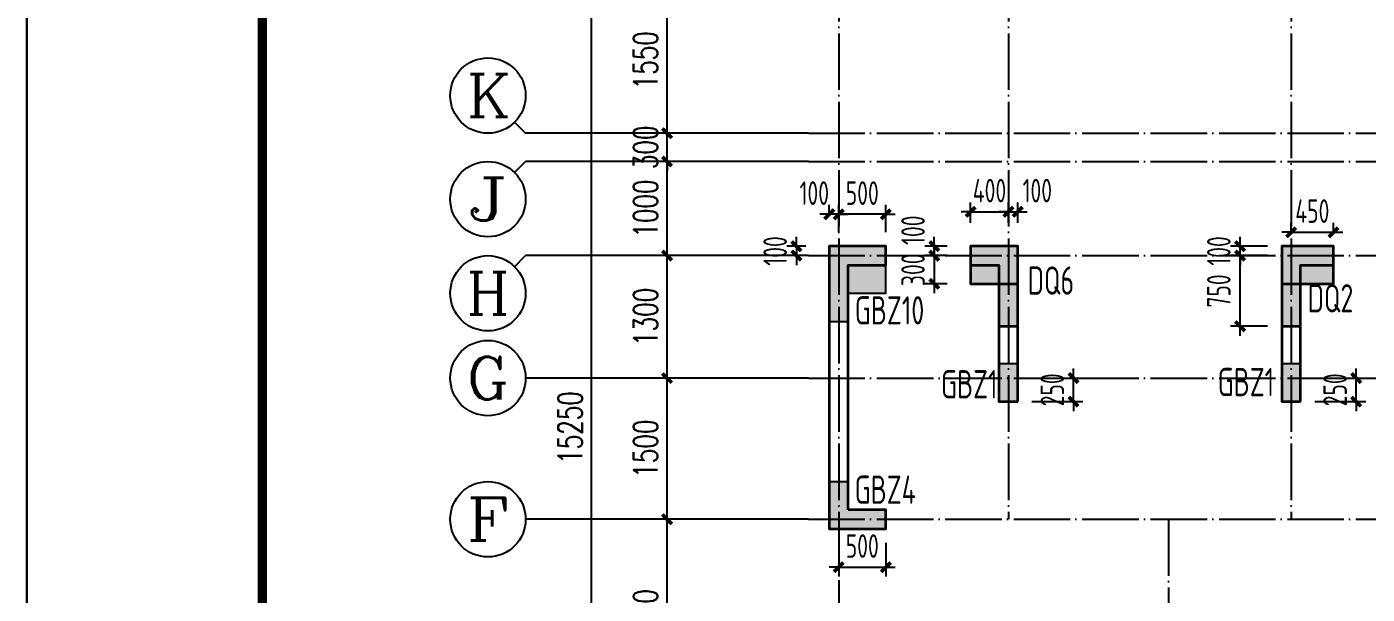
# Model space of a CAD drawing. Extents: x 393367 to 3005760, y 4998 to 826018.
# Drawn here: x 2339893 to 2354114, y 571709 to 577736 of the extents above; entities that cross this region are included whole.
import ezdxf
from ezdxf.enums import TextEntityAlignment as Align

# ---------------------------------------------------------------- set-up
doc = ezdxf.new("R2010")
doc.units = 0
doc.header["$LTSCALE"] = 1000
doc.linetypes.add('DOTE', pattern=[2.42, 2, -0.2, 0.02, -0.2])
doc.layers.get('0').update_dxf_attribs({"linetype": 'CONTINUOUS'})
doc.layers.get('Defpoints').update_dxf_attribs({"linetype": 'CONTINUOUS'})
for name, color, linetype in [('-TK', 7, 'CONTINUOUS'), ('AXIS', 3, 'CONTINUOUS'), ('AXIS_TEXT', 7, 'CONTINUOUS'), ('COLU', 7, 'CONTINUOUS'), ('COLU_HATCH', 251, 'CONTINUOUS'), ('COLU_TH', 5, 'CONTINUOUS'), ('DIM', 3, 'CONTINUOUS'), ('DOTE', 8, 'DOTE'), ('S-砼墙', 150, 'CONTINUOUS'), ('TEXT', 7, 'CONTINUOUS')]:
    doc.layers.add(name, color=color, linetype=linetype)
doc.layers.add('yichutu', color=7, linetype='CONTINUOUS', true_color=0xffffff, plot=False)
doc.styles.add('_TCH_AXIS', font='COMPLEX', dxfattribs={"bigfont": 'GBCBIG'})
doc.styles.add('_TCH_DIM_T3', font='SIMPLEX', dxfattribs={"width": 0.705882, "bigfont": 'GBCBIG'})
doc.styles.add('COMPLEX', font='COMPLEX')
doc.styles.add('TSSD_Rein', font='Tssdeng.shx', dxfattribs={"width": 0.7, "bigfont": 'hztxt.shx'})
doc.dimstyles.new('_TCH_ARCH&&100', dxfattribs={"dimtxt": 255, "dimasz": 100, "dimexe": 250, "dimexo": 300, "dimgap": 100, "dimtad": 1, "dimdec": 0, "dimzin": 0, "dimdsep": 46, "dimtxsty": '_TCH_DIM_T3', "dimblk": 'ARCHTICK', "dimcen": 0.09, "dimclrt": 7, "dimazin": 2, "dimtfac": 1, "dimtdec": 0, "dimtix": 1, "dimtmove": 2, "dimatfit": 3, "dimldrblk": 'ARCHTICK', "dimfxl": 1, "dimtolj": 1, "dimtzin": 0, "dimarcsym": 0})
doc.dimstyles.new('TSSD_100_100$0', dxfattribs={"dimtxt": 250, "dimasz": 100, "dimexe": 100, "dimexo": 250, "dimgap": 100, "dimtad": 1, "dimdec": 0, "dimzin": 0, "dimdsep": 46, "dimtxsty": 'TSSD_Rein', "dimblk": 'ARCHTICK', "dimcen": 0, "dimdle": 100, "dimclrt": 7, "dimadec": 0, "dimazin": 0, "dimtfac": 1, "dimtdec": 0, "dimtix": 1, "dimtmove": 2, "dimatfit": 3, "dimldrblk": '_tsdbk', "dimfxl": 1, "dimtolj": 1, "dimtzin": 0, "dimarcsym": 0})

# ---------------------------------------------------------------- blocks, each defined once
blk = doc.blocks.new('A1')
blk.add_lwpolyline([(0, 59400), (0, 0), (84100, 0), (84100, 59400)], close=True)
at = {"const_width": 100}
blk.add_lwpolyline([(2500, 58400), (2500, 1000), (83100, 1000), (83100, 58400)], close=True, dxfattribs=at)
blk = doc.blocks.new('_ArchTick')
at = {"color": 0, "linetype": 'ByBlock', "const_width": 0.4}
blk.add_lwpolyline([(-0.5, -0.5), (0.5, 0.5)], dxfattribs=at)
blk = doc.blocks.new('*D2639')
at = {"layer": 'Defpoints', "color": 0}
for p in [(2352765, 575305), (2353307, 575305), (2353307, 574555)]:
    blk.add_point(p, dxfattribs=at)
at = {"layer": 'DIM', "color": 0, "lineweight": -2}
for p, q in [((2352765, 574455), (2352765, 575405)), ((2353057, 575305), (2352665, 575305)), ((2353057, 574555), (2352665, 574555))]:
    blk.add_line(p, q, dxfattribs=at)
at = {"layer": 'DIM', "color": 0, "lineweight": -2, "xscale": 100, "yscale": 100, "zscale": 100}
for p, rotation in [((2352765, 575305), 90), ((2352765, 574555), 270)]:
    blk.add_blockref('_ArchTick', p, dxfattribs=dict(at, rotation=rotation))
at = {"layer": 'DIM', "color": 7, "insert": (2352540, 574930), "char_height": 250, "attachment_point": 5, "rotation": 90, "style": 'TSSD_Rein'}
blk.add_mtext('\\A1;750', dxfattribs=at)
blk = doc.blocks.new('_tsdbk')
blk.add_line((-1, 0), (0, 0))
at = {"const_width": 0.5}
blk.add_lwpolyline([(-0.7, -0.7), (0.7, 0.7)], dxfattribs=at)
blk = doc.blocks.new('*D2640')
at = {"layer": 'Defpoints', "color": 0}
for p in [(2353757, 575553), (2353307, 575305), (2353757, 575305)]:
    blk.add_point(p, dxfattribs=at)
at = {"layer": 'DIM', "color": 0, "lineweight": -2}
for p, q in [((2353307, 575555), (2353307, 575653)), ((2353757, 575555), (2353757, 575653)), ((2353307, 575553), (2353207, 575553)), ((2353307, 575553), (2353757, 575553)), ((2353757, 575553), (2353857, 575553))]:
    blk.add_line(p, q, dxfattribs=at)
at = {"layer": 'DIM', "color": 0, "lineweight": -2, "xscale": 100, "yscale": 100, "zscale": 100}
blk.add_blockref('_ArchTick', (2353307, 575553), dxfattribs=at)
at = {"layer": 'DIM', "color": 0, "lineweight": -2, "xscale": 100, "yscale": 100, "zscale": 100, "rotation": 180}
blk.add_blockref('_ArchTick', (2353757, 575553), dxfattribs=at)
at = {"layer": 'DIM', "color": 7, "insert": (2353532, 575778), "char_height": 250, "attachment_point": 5, "style": 'TSSD_Rein'}
blk.add_mtext('\\A1;450', dxfattribs=at)
blk = doc.blocks.new('*D2644')
at = {"layer": 'Defpoints', "color": 0}
for p in [(2348507, 575744), (2348507, 575305), (2349007, 575305)]:
    blk.add_point(p, dxfattribs=at)
at = {"layer": 'DIM', "color": 0, "lineweight": -2}
for p, q in [((2348507, 575555), (2348507, 575844)), ((2349007, 575555), (2349007, 575844)), ((2348507, 575744), (2348407, 575744)), ((2349007, 575744), (2348507, 575744)), ((2349007, 575744), (2349107, 575744))]:
    blk.add_line(p, q, dxfattribs=at)
at = {"layer": 'DIM', "color": 0, "lineweight": -2, "xscale": 100, "yscale": 100, "zscale": 100}
blk.add_blockref('_ArchTick', (2348507, 575744), dxfattribs=at)
at = {"layer": 'DIM', "color": 0, "lineweight": -2, "xscale": 100, "yscale": 100, "zscale": 100, "rotation": 180}
blk.add_blockref('_ArchTick', (2349007, 575744), dxfattribs=at)
at = {"layer": 'DIM', "color": 7, "insert": (2348757, 575969), "char_height": 250, "attachment_point": 5, "style": 'TSSD_Rein'}
blk.add_mtext('\\A1;500', dxfattribs=at)
blk = doc.blocks.new('*D2734')
at = {"layer": 'Defpoints', "color": 0}
for p in [(2348407, 575744), (2348407, 575505), (2348507, 575505)]:
    blk.add_point(p, dxfattribs=at)
at = {"layer": 'DIM', "color": 0, "lineweight": -2}
for p, q in [((2348407, 575755), (2348407, 575844)), ((2348507, 575755), (2348507, 575844)), ((2348407, 575744), (2348307, 575744)), ((2348507, 575744), (2348407, 575744)), ((2348507, 575744), (2348607, 575744))]:
    blk.add_line(p, q, dxfattribs=at)
at = {"layer": 'DIM', "color": 0, "lineweight": -2, "xscale": 100, "yscale": 100, "zscale": 100}
blk.add_blockref('_ArchTick', (2348407, 575744), dxfattribs=at)
at = {"layer": 'DIM', "color": 0, "lineweight": -2, "xscale": 100, "yscale": 100, "zscale": 100, "rotation": 180}
blk.add_blockref('_ArchTick', (2348507, 575744), dxfattribs=at)
at = {"layer": 'DIM', "color": 7, "insert": (2348248, 575969), "char_height": 250, "attachment_point": 5, "style": 'TSSD_Rein'}
blk.add_mtext('\\A1;100', dxfattribs=at)
blk = doc.blocks.new('*D2932')
at = {"layer": 'Defpoints', "color": 0}
for p in [(2350307, 574005), (2350998, 574005), (2350307, 573755)]:
    blk.add_point(p, dxfattribs=at)
at = {"layer": 'DIM', "color": 0, "lineweight": -2}
for p, q in [((2350998, 574005), (2350998, 574105)), ((2350557, 574005), (2351098, 574005)), ((2350998, 573755), (2350998, 574005)), ((2350557, 573755), (2351098, 573755)), ((2350998, 573755), (2350998, 573655))]:
    blk.add_line(p, q, dxfattribs=at)
at = {"layer": 'DIM', "color": 0, "lineweight": -2, "xscale": 100, "yscale": 100, "zscale": 100}
for p, rotation in [((2350998, 574005), 270), ((2350998, 573755), 90)]:
    blk.add_blockref('_ArchTick', p, dxfattribs=dict(at, rotation=rotation))
at = {"layer": 'DIM', "color": 7, "insert": (2350773, 573880), "char_height": 250, "attachment_point": 5, "rotation": 90, "style": 'TSSD_Rein'}
blk.add_mtext('\\A1;250', dxfattribs=at)
blk = doc.blocks.new('*D2933')
at = {"layer": 'Defpoints', "color": 0}
for p in [(2353307, 574005), (2353998, 574005), (2353307, 573755)]:
    blk.add_point(p, dxfattribs=at)
at = {"layer": 'DIM', "color": 0, "lineweight": -2}
for p, q in [((2353998, 574005), (2353998, 574105)), ((2353557, 574005), (2354098, 574005)), ((2353998, 573755), (2353998, 574005)), ((2353557, 573755), (2354098, 573755)), ((2353998, 573755), (2353998, 573655))]:
    blk.add_line(p, q, dxfattribs=at)
at = {"layer": 'DIM', "color": 0, "lineweight": -2, "xscale": 100, "yscale": 100, "zscale": 100}
for p, rotation in [((2353998, 574005), 270), ((2353998, 573755), 90)]:
    blk.add_blockref('_ArchTick', p, dxfattribs=dict(at, rotation=rotation))
at = {"layer": 'DIM', "color": 7, "insert": (2353773, 573880), "char_height": 250, "attachment_point": 5, "rotation": 90, "style": 'TSSD_Rein'}
blk.add_mtext('\\A1;250', dxfattribs=at)
blk = doc.blocks.new('*D2936')
at = {"layer": 'Defpoints', "color": 0}
for p in [(2348507, 572505), (2349007, 572505), (2349007, 571996)]:
    blk.add_point(p, dxfattribs=at)
at = {"layer": 'DIM', "color": 0, "lineweight": -2}
for p, q in [((2348507, 572255), (2348507, 571896)), ((2349007, 572255), (2349007, 571896)), ((2348507, 571996), (2348407, 571996)), ((2348507, 571996), (2349007, 571996)), ((2349007, 571996), (2349107, 571996))]:
    blk.add_line(p, q, dxfattribs=at)
at = {"layer": 'DIM', "color": 0, "lineweight": -2, "xscale": 100, "yscale": 100, "zscale": 100}
blk.add_blockref('_ArchTick', (2348507, 571996), dxfattribs=at)
at = {"layer": 'DIM', "color": 0, "lineweight": -2, "xscale": 100, "yscale": 100, "zscale": 100, "rotation": 180}
blk.add_blockref('_ArchTick', (2349007, 571996), dxfattribs=at)
at = {"layer": 'DIM', "color": 7, "insert": (2348757, 572221), "char_height": 250, "attachment_point": 5, "style": 'TSSD_Rein'}
blk.add_mtext('\\A1;500', dxfattribs=at)
blk = doc.blocks.new('*D2965')
at = {"layer": 'Defpoints', "color": 0}
for p in [(2348407, 575405), (2348058, 575305), (2348407, 575305)]:
    blk.add_point(p, dxfattribs=at)
at = {"layer": 'DIM', "color": 0, "lineweight": -2}
for p, q in [((2348157, 575405), (2347958, 575405)), ((2348058, 575405), (2348058, 575505)), ((2348058, 575405), (2348058, 575305)), ((2348157, 575305), (2347958, 575305)), ((2348058, 575305), (2348058, 575205))]:
    blk.add_line(p, q, dxfattribs=at)
at = {"layer": 'DIM', "color": 0, "lineweight": -2, "xscale": 100, "yscale": 100, "zscale": 100}
for p, rotation in [((2348058, 575405), 270), ((2348058, 575305), 90)]:
    blk.add_blockref('_ArchTick', p, dxfattribs=dict(at, rotation=rotation))
at = {"layer": 'DIM', "color": 7, "insert": (2347833, 575355), "char_height": 250, "attachment_point": 5, "rotation": 90, "style": 'TSSD_Rein'}
blk.add_mtext('\\A1;100', dxfattribs=at)
blk = doc.blocks.new('*D3485')
at = {"layer": 'Defpoints', "color": 0}
for p in [(2352765, 575405), (2353307, 575405), (2353307, 575305)]:
    blk.add_point(p, dxfattribs=at)
at = {"layer": 'DIM', "color": 0, "lineweight": -2}
for p, q in [((2353057, 575405), (2352665, 575405)), ((2352765, 575405), (2352765, 575505)), ((2352765, 575305), (2352765, 575405)), ((2353057, 575305), (2352665, 575305)), ((2352765, 575305), (2352765, 575205))]:
    blk.add_line(p, q, dxfattribs=at)
at = {"layer": 'DIM', "color": 0, "lineweight": -2, "xscale": 100, "yscale": 100, "zscale": 100}
for p, rotation in [((2352765, 575405), 270), ((2352765, 575305), 90)]:
    blk.add_blockref('_ArchTick', p, dxfattribs=dict(at, rotation=rotation))
at = {"layer": 'DIM', "color": 7, "insert": (2352540, 575355), "char_height": 250, "attachment_point": 5, "rotation": 90, "style": 'TSSD_Rein'}
blk.add_mtext('\\A1;100', dxfattribs=at)
blk = doc.blocks.new('*D3552')
at = {"layer": 'AXIS', "color": 0, "lineweight": -2}
for p, q in [((2347886, 572505), (2346436, 572505)), ((2346686, 570405), (2346686, 572505)), ((2347886, 570405), (2346436, 570405))]:
    blk.add_line(p, q, dxfattribs=at)
at = {"layer": 'Defpoints', "color": 0}
for p in [(2346686, 572505), (2348186, 572505), (2348186, 570405)]:
    blk.add_point(p, dxfattribs=at)
at = {"layer": 'AXIS', "color": 0, "lineweight": -2, "xscale": 100, "yscale": 100, "zscale": 100}
for p, rotation in [((2346686, 572505), 90), ((2346686, 570405), 270)]:
    blk.add_blockref('_ArchTick', p, dxfattribs=dict(at, rotation=rotation))
at = {"layer": 'AXIS', "color": 7, "insert": (2346458, 571455), "char_height": 255, "attachment_point": 5, "rotation": 90, "style": '_TCH_DIM_T3'}
blk.add_mtext('\\A1;2100', dxfattribs=at)
blk = doc.blocks.new('*D3553')
at = {"layer": 'AXIS', "color": 0, "lineweight": -2}
for p, q in [((2347886, 574005), (2346436, 574005)), ((2346686, 572505), (2346686, 574005)), ((2347886, 572505), (2346436, 572505))]:
    blk.add_line(p, q, dxfattribs=at)
at = {"layer": 'Defpoints', "color": 0}
for p in [(2346686, 574005), (2348186, 574005), (2348186, 572505)]:
    blk.add_point(p, dxfattribs=at)
at = {"layer": 'AXIS', "color": 0, "lineweight": -2, "xscale": 100, "yscale": 100, "zscale": 100}
for p, rotation in [((2346686, 574005), 90), ((2346686, 572505), 270)]:
    blk.add_blockref('_ArchTick', p, dxfattribs=dict(at, rotation=rotation))
at = {"layer": 'AXIS', "color": 7, "insert": (2346458, 573255), "char_height": 255, "attachment_point": 5, "rotation": 90, "style": '_TCH_DIM_T3'}
blk.add_mtext('\\A1;1500', dxfattribs=at)
blk = doc.blocks.new('*D3554')
at = {"layer": 'AXIS', "color": 0, "lineweight": -2}
for p, q in [((2347886, 575305), (2346436, 575305)), ((2346686, 574005), (2346686, 575305)), ((2347886, 574005), (2346436, 574005))]:
    blk.add_line(p, q, dxfattribs=at)
at = {"layer": 'Defpoints', "color": 0}
for p in [(2346686, 575305), (2348186, 575305), (2348186, 574005)]:
    blk.add_point(p, dxfattribs=at)
at = {"layer": 'AXIS', "color": 0, "lineweight": -2, "xscale": 100, "yscale": 100, "zscale": 100}
for p, rotation in [((2346686, 575305), 90), ((2346686, 574005), 270)]:
    blk.add_blockref('_ArchTick', p, dxfattribs=dict(at, rotation=rotation))
at = {"layer": 'AXIS', "color": 7, "insert": (2346458, 574655), "char_height": 255, "attachment_point": 5, "rotation": 90, "style": '_TCH_DIM_T3'}
blk.add_mtext('\\A1;1300', dxfattribs=at)
blk = doc.blocks.new('*D3555')
at = {"layer": 'AXIS', "color": 0, "lineweight": -2}
for p, q in [((2347886, 576305), (2346436, 576305)), ((2346686, 575305), (2346686, 576305)), ((2347886, 575305), (2346436, 575305))]:
    blk.add_line(p, q, dxfattribs=at)
at = {"layer": 'Defpoints', "color": 0}
for p in [(2346686, 576305), (2348186, 576305), (2348186, 575305)]:
    blk.add_point(p, dxfattribs=at)
at = {"layer": 'AXIS', "color": 0, "lineweight": -2, "xscale": 100, "yscale": 100, "zscale": 100}
for p, rotation in [((2346686, 576305), 90), ((2346686, 575305), 270)]:
    blk.add_blockref('_ArchTick', p, dxfattribs=dict(at, rotation=rotation))
at = {"layer": 'AXIS', "color": 7, "insert": (2346458, 575805), "char_height": 255, "attachment_point": 5, "rotation": 90, "style": '_TCH_DIM_T3'}
blk.add_mtext('\\A1;1000', dxfattribs=at)
blk = doc.blocks.new('*D3556')
at = {"layer": 'AXIS', "color": 0, "lineweight": -2}
for p, q in [((2346686, 576605), (2346686, 576705)), ((2347886, 576605), (2346436, 576605)), ((2346686, 576305), (2346686, 576605)), ((2347886, 576305), (2346436, 576305)), ((2346686, 576305), (2346686, 576205))]:
    blk.add_line(p, q, dxfattribs=at)
at = {"layer": 'Defpoints', "color": 0}
for p in [(2346686, 576605), (2348186, 576605), (2348186, 576305)]:
    blk.add_point(p, dxfattribs=at)
at = {"layer": 'AXIS', "color": 0, "lineweight": -2, "xscale": 100, "yscale": 100, "zscale": 100}
for p, rotation in [((2346686, 576605), 270), ((2346686, 576305), 90)]:
    blk.add_blockref('_ArchTick', p, dxfattribs=dict(at, rotation=rotation))
at = {"layer": 'AXIS', "color": 7, "insert": (2346458, 576455), "char_height": 255, "attachment_point": 5, "rotation": 90, "style": '_TCH_DIM_T3'}
blk.add_mtext('\\A1;300', dxfattribs=at)
blk = doc.blocks.new('*D3557')
at = {"layer": 'AXIS', "color": 0, "lineweight": -2}
for p, q in [((2347886, 578155), (2346436, 578155)), ((2346686, 576605), (2346686, 578155)), ((2347886, 576605), (2346436, 576605))]:
    blk.add_line(p, q, dxfattribs=at)
at = {"layer": 'Defpoints', "color": 0}
for p in [(2346686, 578155), (2348186, 578155), (2348186, 576605)]:
    blk.add_point(p, dxfattribs=at)
at = {"layer": 'AXIS', "color": 0, "lineweight": -2, "xscale": 100, "yscale": 100, "zscale": 100}
for p, rotation in [((2346686, 578155), 90), ((2346686, 576605), 270)]:
    blk.add_blockref('_ArchTick', p, dxfattribs=dict(at, rotation=rotation))
at = {"layer": 'AXIS', "color": 7, "insert": (2346458, 577380), "char_height": 255, "attachment_point": 5, "rotation": 90, "style": '_TCH_DIM_T3'}
blk.add_mtext('\\A1;1550', dxfattribs=at)
blk = doc.blocks.new('*D3558')
at = {"layer": 'AXIS', "color": 0, "lineweight": -2}
for p, q in [((2347886, 581105), (2345636, 581105)), ((2345886, 565855), (2345886, 581105)), ((2347886, 565855), (2345636, 565855))]:
    blk.add_line(p, q, dxfattribs=at)
at = {"layer": 'Defpoints', "color": 0}
for p in [(2345886, 581105), (2348186, 581105), (2348186, 565855)]:
    blk.add_point(p, dxfattribs=at)
at = {"layer": 'AXIS', "color": 0, "lineweight": -2, "xscale": 100, "yscale": 100, "zscale": 100}
for p, rotation in [((2345886, 581105), 90), ((2345886, 565855), 270)]:
    blk.add_blockref('_ArchTick', p, dxfattribs=dict(at, rotation=rotation))
at = {"layer": 'AXIS', "color": 7, "insert": (2345658, 573480), "char_height": 255, "attachment_point": 5, "rotation": 90, "style": '_TCH_DIM_T3'}
blk.add_mtext('\\A1;15250', dxfattribs=at)
blk = doc.blocks.new('_axiso')
blk.add_circle((0, 0), 0.5)
at = {"layer": 'AXIS_TEXT', "style": 'COMPLEX', "width": 1.041667}
blk.add_attdef('A', text='', height=0.56, dxfattribs=at).set_placement((-0.25, -0.28), (0.25, -0.28), align=Align.FIT)
blk = doc.blocks.new('*D3647')
at = {"layer": 'Defpoints', "color": 0}
for p in [(2349907, 575405), (2349521, 575305), (2349907, 575305)]:
    blk.add_point(p, dxfattribs=at)
at = {"layer": 'DIM', "color": 0, "lineweight": -2}
for p, q in [((2349657, 575405), (2349421, 575405)), ((2349521, 575405), (2349521, 575505)), ((2349521, 575405), (2349521, 575305)), ((2349657, 575305), (2349421, 575305)), ((2349521, 575305), (2349521, 575205))]:
    blk.add_line(p, q, dxfattribs=at)
at = {"layer": 'DIM', "color": 0, "lineweight": -2, "xscale": 100, "yscale": 100, "zscale": 100}
for p, rotation in [((2349521, 575405), 270), ((2349521, 575305), 90)]:
    blk.add_blockref('_ArchTick', p, dxfattribs=dict(at, rotation=rotation))
at = {"layer": 'DIM', "color": 7, "insert": (2349296, 575575), "char_height": 250, "attachment_point": 5, "rotation": 90, "style": 'TSSD_Rein'}
blk.add_mtext('\\A1;100', dxfattribs=at)
blk = doc.blocks.new('*D3648')
at = {"layer": 'Defpoints', "color": 0}
for p in [(2350307, 575771), (2349907, 575405), (2350307, 575405)]:
    blk.add_point(p, dxfattribs=at)
at = {"layer": 'DIM', "color": 0, "lineweight": -2}
for p, q in [((2349907, 575655), (2349907, 575871)), ((2350307, 575655), (2350307, 575871)), ((2349907, 575771), (2349807, 575771)), ((2349907, 575771), (2350307, 575771)), ((2350307, 575771), (2350407, 575771))]:
    blk.add_line(p, q, dxfattribs=at)
at = {"layer": 'DIM', "color": 0, "lineweight": -2, "xscale": 100, "yscale": 100, "zscale": 100}
blk.add_blockref('_ArchTick', (2349907, 575771), dxfattribs=at)
at = {"layer": 'DIM', "color": 0, "lineweight": -2, "xscale": 100, "yscale": 100, "zscale": 100, "rotation": 180}
blk.add_blockref('_ArchTick', (2350307, 575771), dxfattribs=at)
at = {"layer": 'DIM', "color": 7, "insert": (2350107, 575996), "char_height": 250, "attachment_point": 5, "style": 'TSSD_Rein'}
blk.add_mtext('\\A1;400', dxfattribs=at)
blk = doc.blocks.new('*D3649')
at = {"layer": 'Defpoints', "color": 0}
for p in [(2350407, 575771), (2350307, 575405), (2350407, 575405)]:
    blk.add_point(p, dxfattribs=at)
at = {"layer": 'DIM', "color": 0, "lineweight": -2}
for p, q in [((2350307, 575655), (2350307, 575871)), ((2350407, 575655), (2350407, 575871)), ((2350307, 575771), (2350207, 575771)), ((2350307, 575771), (2350407, 575771)), ((2350407, 575771), (2350507, 575771))]:
    blk.add_line(p, q, dxfattribs=at)
at = {"layer": 'DIM', "color": 0, "lineweight": -2, "xscale": 100, "yscale": 100, "zscale": 100}
blk.add_blockref('_ArchTick', (2350307, 575771), dxfattribs=at)
at = {"layer": 'DIM', "color": 0, "lineweight": -2, "xscale": 100, "yscale": 100, "zscale": 100, "rotation": 180}
blk.add_blockref('_ArchTick', (2350407, 575771), dxfattribs=at)
at = {"layer": 'DIM', "color": 7, "insert": (2350614, 575996), "char_height": 250, "attachment_point": 5, "style": 'TSSD_Rein'}
blk.add_mtext('\\A1;100', dxfattribs=at)
blk = doc.blocks.new('*D3650')
at = {"layer": 'Defpoints', "color": 0}
for p in [(2349907, 575305), (2349521, 575005), (2349907, 575005)]:
    blk.add_point(p, dxfattribs=at)
at = {"layer": 'DIM', "color": 0, "lineweight": -2}
for p, q in [((2349521, 575305), (2349521, 575405)), ((2349657, 575305), (2349421, 575305)), ((2349521, 575305), (2349521, 575005)), ((2349657, 575005), (2349421, 575005)), ((2349521, 575005), (2349521, 574905))]:
    blk.add_line(p, q, dxfattribs=at)
at = {"layer": 'DIM', "color": 0, "lineweight": -2, "xscale": 100, "yscale": 100, "zscale": 100}
for p, rotation in [((2349521, 575305), 270), ((2349521, 575005), 90)]:
    blk.add_blockref('_ArchTick', p, dxfattribs=dict(at, rotation=rotation))
at = {"layer": 'DIM', "color": 7, "insert": (2349296, 575155), "char_height": 250, "attachment_point": 5, "rotation": 90, "style": 'TSSD_Rein'}
blk.add_mtext('\\A1;300', dxfattribs=at)
blk = doc.blocks.new('yct-841-594-84100-59400-100-1000')
at = {"layer": 'yichutu', "color": 7, "true_color": 0xffffff}
blk.add_lwpolyline([(0, 0), (0, 59400), (84100, 59400), (84100, 0)], close=True, dxfattribs=at)

msp = doc.modelspace()

# ---------------------------------------------------------------- hatches: boundary and pattern name
at = {"layer": 'COLU_HATCH'}
for points in [[(2348406.7542, 575404.96449), (2348406.7542, 574604.9639), (2348606.7542, 574604.9639), (2348606.7542, 574904.96449), (2349006.84637, 574904.96449), (2349006.89246, 575204.96449), (2349006.84637, 575204.96449), (2349006.84637, 575404.96449)], [(2350406.75578, 575404.96449), (2349906.85246, 575404.96449), (2349906.85246, 575004.96449), (2350406.75578, 575004.96449)], [(2350406.75578, 574554.96377), (2350406.75578, 575404.96449), (2349906.85246, 575404.96449), (2349906.85246, 575204.96449), (2350206.75578, 575204.96449), (2350206.75578, 574554.96377)], [(2353406.75353, 575204.96449), (2353406.75353, 574554.9639), (2353206.75353, 574554.9639), (2353206.75353, 575404.96449), (2353756.75353, 575404.96449), (2353756.75353, 575204.96449)], [(2353756.75353, 575404.96449), (2353206.75353, 575404.96449), (2353206.75353, 575004.96449), (2353756.75353, 575004.96449)], [(2350406.75578, 573754.96377), (2350406.75578, 574154.96377), (2350206.75578, 574154.96377), (2350206.75578, 573754.96377)], [(2353406.75353, 573754.9639), (2353406.75353, 574154.9639), (2353206.75353, 574154.9639), (2353206.75353, 573754.9639)], [(2348606.7542, 572604.96373), (2349006.75417, 572604.96373), (2349006.75417, 572404.96373), (2348406.7542, 572404.96373), (2348406.7542, 572904.96373), (2348606.7542, 572904.96373)]]:
    msp.add_hatch(color=256, dxfattribs=at).paths.add_polyline_path(points)

# ---------------------------------------------------------------- linework, layer by layer
at = {"layer": 'AXIS'}
for p, q in [((2345068.66139, 576722.12179), (2345185.81868, 576604.9645)), ((2348185.81868, 576604.9645), (2345185.81868, 576604.9645)), ((2345068.66139, 576187.80721), (2345185.81868, 576304.9645)), ((2348185.81868, 576304.9645), (2345185.81868, 576304.9645)), ((2345068.66139, 575187.8072), (2345185.81868, 575304.96449)), ((2348185.81868, 575304.96449), (2345185.81868, 575304.96449)), ((2348185.81868, 574004.96449), (2345185.81868, 574004.96449)), ((2348185.81868, 572504.96449), (2345185.81868, 572504.96449))]:
    msp.add_line(p, q, dxfattribs=at)
at = {"layer": 'COLU'}
msp.add_lwpolyline([(2348406.7542, 575404.96449), (2348406.7542, 574604.9639), (2348606.7542, 574604.9639), (2348606.7542, 574904.96449), (2349006.84637, 574904.96449), (2349006.89246, 575204.96449), (2349006.84637, 575204.96449), (2349006.84637, 575404.96449), (2348406.7542, 575404.96449)], close=True, dxfattribs=at)
at = {"layer": 'COLU', "lineweight": 35}
for points in [[(2350406.75578, 575404.96449), (2349906.85246, 575404.96449), (2349906.85246, 575004.96449), (2350406.75578, 575004.96449)], [(2353756.75353, 575404.96449), (2353206.75353, 575404.96449), (2353206.75353, 575004.96449), (2353756.75353, 575004.96449)]]:
    msp.add_lwpolyline(points, close=True, dxfattribs=at)
at = {"layer": 'COLU_TH'}
for points in [[(2350206.75578, 575204.96449), (2349906.85246, 575204.96449), (2349906.85246, 575404.96449), (2350406.75578, 575404.96449), (2350406.75578, 574554.96377), (2350206.75578, 574554.96377)], [(2353406.75353, 575204.96449), (2353406.75353, 574554.9639), (2353206.75353, 574554.9639), (2353206.75353, 575404.96449), (2353756.75353, 575404.96449), (2353756.75353, 575204.96449)], [(2350406.75578, 573754.96377), (2350406.75578, 574154.96377), (2350206.75578, 574154.96377), (2350206.75578, 573754.96377)], [(2353406.75353, 573754.9639), (2353406.75353, 574154.9639), (2353206.75353, 574154.9639), (2353206.75353, 573754.9639)], [(2348606.7542, 572604.96373), (2349006.75417, 572604.96373), (2349006.75417, 572404.96373), (2348406.7542, 572404.96373), (2348406.7542, 572904.96373), (2348606.7542, 572904.96373)]]:
    msp.add_lwpolyline(points, close=True, dxfattribs=at)
at = {"layer": 'DOTE', "linetype": 'DOTE', "ltscale": 0.3}
for p, q in [((2348506.7542, 581295.24995), (2348506.7542, 565742.59672)), ((2350306.7542, 581295.24995), (2350306.7542, 572504.96449)), ((2353306.7542, 581295.24995), (2353306.7542, 572504.96449)), ((2348185.81868, 576604.9645), (2403862.55658, 576604.9645)), ((2348185.81868, 576304.9645), (2403862.55658, 576304.9645)), ((2348185.81868, 575304.96449), (2403862.55658, 575304.96449)), ((2348185.81868, 574004.96449), (2403862.55658, 574004.96449)), ((2348185.81868, 572504.96449), (2403862.55658, 572504.96449)), ((2352006.7542, 572504.96449), (2352006.7542, 565742.59672))]:
    msp.add_line(p, q, dxfattribs=at)
at = {"layer": 'S-砼墙', "color": 150, "lineweight": 35}
for points in [[(2348606.7542, 572604.96373), (2348606.7542, 575204.96449), (2349006.84637, 575204.96449), (2349006.84637, 575404.96449), (2348406.7542, 575404.96449), (2348406.7542, 572404.96373), (2349006.75417, 572404.96373), (2349006.75417, 572604.96373)], [(2350406.75578, 574554.96377), (2350406.75578, 575404.96449), (2349906.85246, 575404.96449), (2349906.85246, 575204.96449), (2350206.75578, 575204.96449), (2350206.75578, 574554.96377)], [(2353406.75353, 574554.9639), (2353406.75353, 575204.96449), (2353756.75353, 575204.96449), (2353756.75353, 575404.96449), (2353206.75353, 575404.96449), (2353206.75353, 574554.9639)]]:
    msp.add_lwpolyline(points, close=True, dxfattribs=at)
at = {"layer": 'S-砼墙', "color": 40, "lineweight": 35}
msp.add_lwpolyline([(2350406.75578, 573754.96377), (2350406.75578, 575404.96449), (2349906.85246, 575404.96449), (2349906.85246, 575204.96449), (2350206.75578, 575204.96449), (2350206.75578, 573754.96377), (2350406.75578, 573754.96377)], dxfattribs=at)
msp.add_lwpolyline([(2353406.75353, 573754.9639), (2353406.75353, 575204.96449), (2353756.75353, 575204.96449), (2353756.75353, 575404.96449), (2353206.75353, 575404.96449), (2353206.75353, 573754.9639)], close=True, dxfattribs=at)

# ---------------------------------------------------------------- block references
at = {"layer": '-TK'}
msp.add_blockref('A1', (2339893.38356, 527962.12225), dxfattribs=at)
at = {"layer": 'AXIS'}
ref = msp.add_blockref('_axiso', (2344785.81868, 577004.9645), dxfattribs=dict(at, xscale=800, yscale=800, zscale=800))
ref.add_attrib('A', 'K', dxfattribs={"layer": 'AXIS_TEXT', "height": 452.54834, "style": '_TCH_AXIS', "width": 1.105263}).set_placement((2344559.54451, 576778.69033), (2345012.09285, 576778.69033), align=Align.FIT)
ref = msp.add_blockref('_axiso', (2344785.81868, 575904.9645), dxfattribs=dict(at, xscale=800, yscale=800, zscale=800))
ref.add_attrib('A', 'J', dxfattribs={"layer": 'AXIS_TEXT', "height": 452.54834, "style": '_TCH_AXIS', "width": 1.909091}).set_placement((2344559.54451, 575678.69033), (2345012.09285, 575678.69033), align=Align.FIT)
ref = msp.add_blockref('_axiso', (2344785.81868, 574904.96449), dxfattribs=dict(at, xscale=800, yscale=800, zscale=800))
ref.add_attrib('A', 'H', dxfattribs={"layer": 'AXIS_TEXT', "height": 452.54834, "style": '_TCH_AXIS', "width": 1.05}).set_placement((2344559.54451, 574678.69032), (2345012.09285, 574678.69032), align=Align.FIT)
ref = msp.add_blockref('_axiso', (2344785.81868, 574004.96449), dxfattribs=dict(at, xscale=800, yscale=800, zscale=800))
ref.add_attrib('A', 'G', dxfattribs={"layer": 'AXIS_TEXT', "height": 452.54834, "style": '_TCH_AXIS', "width": 1.166667}).set_placement((2344559.54451, 573778.69032), (2345012.09285, 573778.69032), align=Align.FIT)
ref = msp.add_blockref('_axiso', (2344785.81868, 572504.96449), dxfattribs=dict(at, xscale=800, yscale=800, zscale=800))
ref.add_attrib('A', 'F', dxfattribs={"layer": 'AXIS_TEXT', "height": 452.54834, "style": '_TCH_AXIS', "width": 1.3125}).set_placement((2344559.54451, 572278.69032), (2345012.09285, 572278.69032), align=Align.FIT)
at = {"layer": 'yichutu'}
msp.add_blockref('yct-841-594-84100-59400-100-1000', (2339893.38356, 527962.12225), dxfattribs=at)

# ---------------------------------------------------------------- texts
at = {"layer": 'TEXT', "color": 150, "style": 'TSSD_Rein', "width": 0.7}
for s, p in [('DQ6', (2350511.92902, 574890.71169)), ('DQ2', (2353482.32934, 574702.25928))]:
    msp.add_text(s, height=300, dxfattribs=at).set_placement(p)
at = {"layer": 'TEXT', "style": 'TSSD_Rein', "width": 0.7}
for s, p in [('GBZ10', (2348677.88578, 574573.84775)), ('GBZ1', (2349592.38734, 573789.17645)), ('GBZ1', (2352527.73858, 573812.66547)), ('GBZ4', (2348676.47975, 572669.30088))]:
    msp.add_text(s, height=300, dxfattribs=at).set_placement(p)

# ---------------------------------------------------------------- dimensions: what is measured, and where the dimension line sits
at = {"layer": 'AXIS'}
for p1, p2, distance, picture, middle in [((2348185.81868, 565854.96449), (2348185.81868, 581104.9645), 2300, '*D3558', (2345658.31868, 573479.9645)), ((2348185.81868, 576604.9645), (2348185.81868, 578154.9645), 1500, '*D3557', (2346458.31868, 577379.9645)), ((2348185.81868, 576304.9645), (2348185.81868, 576604.9645), 1500, '*D3556', (2346458.31868, 576454.9645)), ((2348185.81868, 575304.96449), (2348185.81868, 576304.9645), 1500, '*D3555', (2346458.31868, 575804.9645)), ((2348185.81868, 574004.96449), (2348185.81868, 575304.96449), 1500, '*D3554', (2346458.31868, 574654.96449)), ((2348185.81868, 572504.96449), (2348185.81868, 574004.96449), 1500, '*D3553', (2346458.31868, 573254.96449)), ((2348185.81868, 570404.96449), (2348185.81868, 572504.96449), 1500, '*D3552', (2346458.31868, 571454.96449))]:
    dim = msp.add_aligned_dim(p1=p1, p2=p2, distance=distance, dimstyle='_TCH_ARCH&&100', dxfattribs=at)
    dim.commit()
    dim.dimension.update_dxf_attribs({"geometry": picture, "text_midpoint": middle})
at = {"layer": 'DIM'}
for base, p1, p2, picture, middle in [((2348406.7542, 575743.82586), (2348506.7542, 575504.96449), (2348406.7542, 575504.96449), '*D2734', (2348247.94683, 575968.82586)), ((2350406.75578, 575770.67087), (2350306.7542, 575404.96449), (2350406.75578, 575404.96449), '*D3649', (2350613.55756, 575995.67087))]:
    dim = msp.add_linear_dim(base=base, p1=p1, p2=p2, dimstyle='TSSD_100_100$0', dxfattribs=at)
    dim.commit()
    dim.dimension.update_dxf_attribs({"geometry": picture, "text_midpoint": middle, "dimtype": 160})
for base, p1, p2, picture, middle in [((2348506.7542, 575743.82586), (2349006.84637, 575304.96449), (2348506.7542, 575304.96449), '*D2644', (2348756.80029, 575968.82586)), ((2350306.7542, 575770.67087), (2349906.85246, 575404.96449), (2350306.7542, 575404.96449), '*D3648', (2350106.80333, 575995.67087)), ((2353756.75353, 575552.85456), (2353306.7542, 575304.96449), (2353756.75353, 575304.96449), '*D2640', (2353531.75386, 575777.85456)), ((2349006.75417, 571996.34565), (2348506.7542, 572504.96449), (2349006.75417, 572504.96449), '*D2936', (2348756.75419, 572221.34565))]:
    dim = msp.add_linear_dim(base=base, p1=p1, p2=p2, dimstyle='TSSD_100_100$0', dxfattribs=at)
    dim.commit()
    dim.dimension.update_dxf_attribs({"geometry": picture, "text_midpoint": middle})
dim = msp.add_linear_dim(base=(2349521.19822, 575304.96449), p1=(2349906.85246, 575404.96449), p2=(2349906.85246, 575304.96449), angle=90, dimstyle='TSSD_100_100$0', dxfattribs=at)
dim.commit()
dim.dimension.update_dxf_attribs({"geometry": '*D3647', "text_midpoint": (2349296.19822, 575574.85396), "dimtype": 160})
for base, p1, p2, picture, middle in [((2348057.98987, 575304.96449), (2348406.7542, 575404.96449), (2348406.7542, 575304.96449), '*D2965', (2347832.98987, 575354.96449)), ((2352765.16086, 575404.96449), (2353306.7542, 575304.96449), (2353306.7542, 575404.96449), '*D3485', (2352540.16086, 575354.96449)), ((2349521.19822, 575004.96449), (2349906.85246, 575304.96449), (2349906.85246, 575004.96449), '*D3650', (2349296.19822, 575154.96449)), ((2352765.16086, 575304.96449), (2353306.7542, 574554.9639), (2353306.7542, 575304.96449), '*D2639', (2352540.16086, 574929.96419)), ((2350998.35129, 574004.96449), (2350306.75578, 573754.96377), (2350306.75578, 574004.96449), '*D2932', (2350773.35129, 573879.96413)), ((2353998.34904, 574004.96461), (2353306.75353, 573754.9639), (2353306.75353, 574004.96461), '*D2933', (2353773.34904, 573879.96425))]:
    dim = msp.add_linear_dim(base=base, p1=p1, p2=p2, angle=90, dimstyle='TSSD_100_100$0', dxfattribs=at)
    dim.commit()
    dim.dimension.update_dxf_attribs({"geometry": picture, "text_midpoint": middle})

doc.saveas('drawing.dxf')
